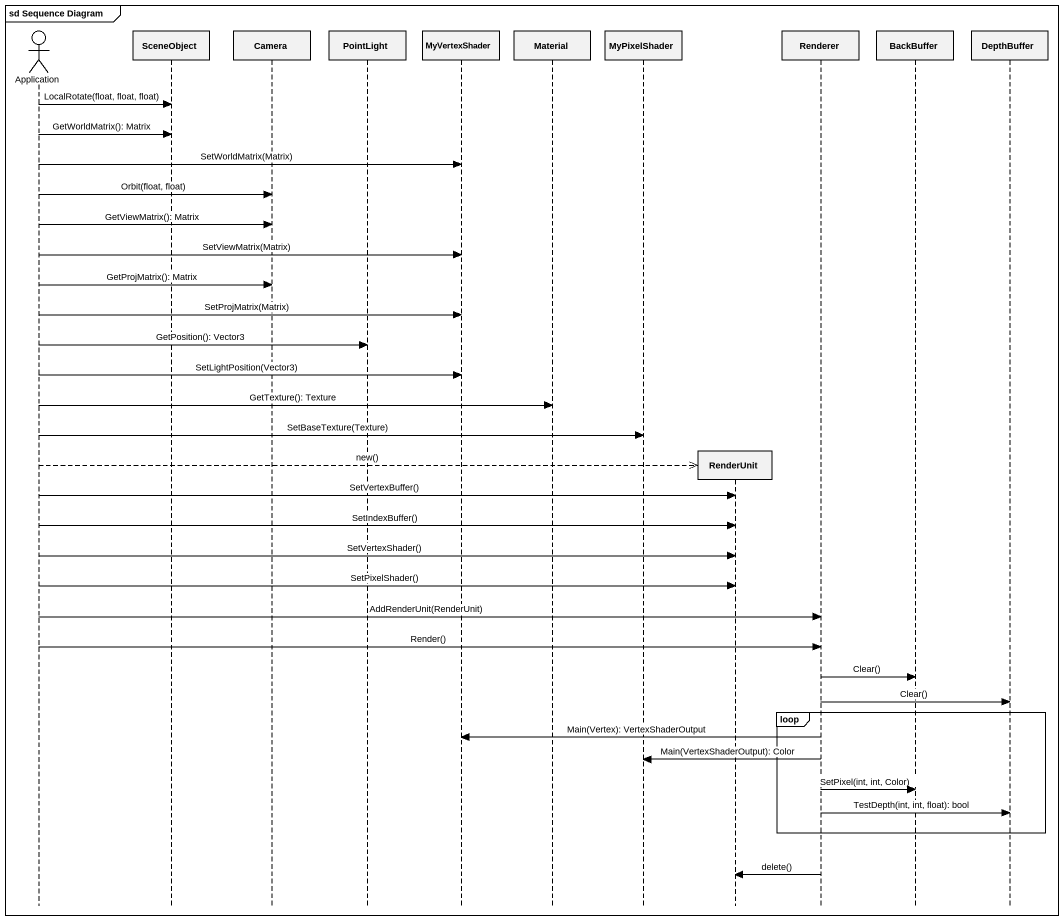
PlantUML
@startuml
mainframe sd Sequence Diagram
hide footbox
actor Application
participant SceneObject
participant Camera
participant PointLight
participant MyVertexShader
participant Material
participant MyPixelShader
participant RenderUnit
participant Renderer
participant BackBuffer
participant DepthBuffer

Application -> SceneObject : LocalRotate(float, float, float)
Application -> SceneObject : GetWorldMatrix(): Matrix
Application -> MyVertexShader : SetWorldMatrix(Matrix)
Application -> Camera : Orbit(float, float)
Application -> Camera : GetViewMatrix(): Matrix
Application -> MyVertexShader : SetViewMatrix(Matrix)
Application -> Camera : GetProjMatrix(): Matrix
Application -> MyVertexShader : SetProjMatrix(Matrix)
Application -> PointLight : GetPosition(): Vector3
Application -> MyVertexShader : SetLightPosition(Vector3)
Application -> Material : GetTexture(): Texture
Application -> MyPixelShader : SetBaseTexture(Texture)
Application -->> RenderUnit ** : new()
Application -> RenderUnit : SetVertexBuffer()
Application -> RenderUnit : SetIndexBuffer()
Application -> RenderUnit : SetVertexShader()
Application -> RenderUnit : SetPixelShader()
Application -> Renderer : AddRenderUnit(RenderUnit)
Application -> Renderer : Render()
Renderer -> BackBuffer : Clear()
Renderer -> DepthBuffer : Clear()
loop
  Renderer -> MyVertexShader : Main(Vertex): VertexShaderOutput
  Renderer -> MyPixelShader : Main(VertexShaderOutput): Color
  Renderer -> BackBuffer : SetPixel(int, int, Color)
  Renderer -> DepthBuffer : TestDepth(int, int, float): bool
end
Renderer -> RenderUnit : delete()
@enduml
